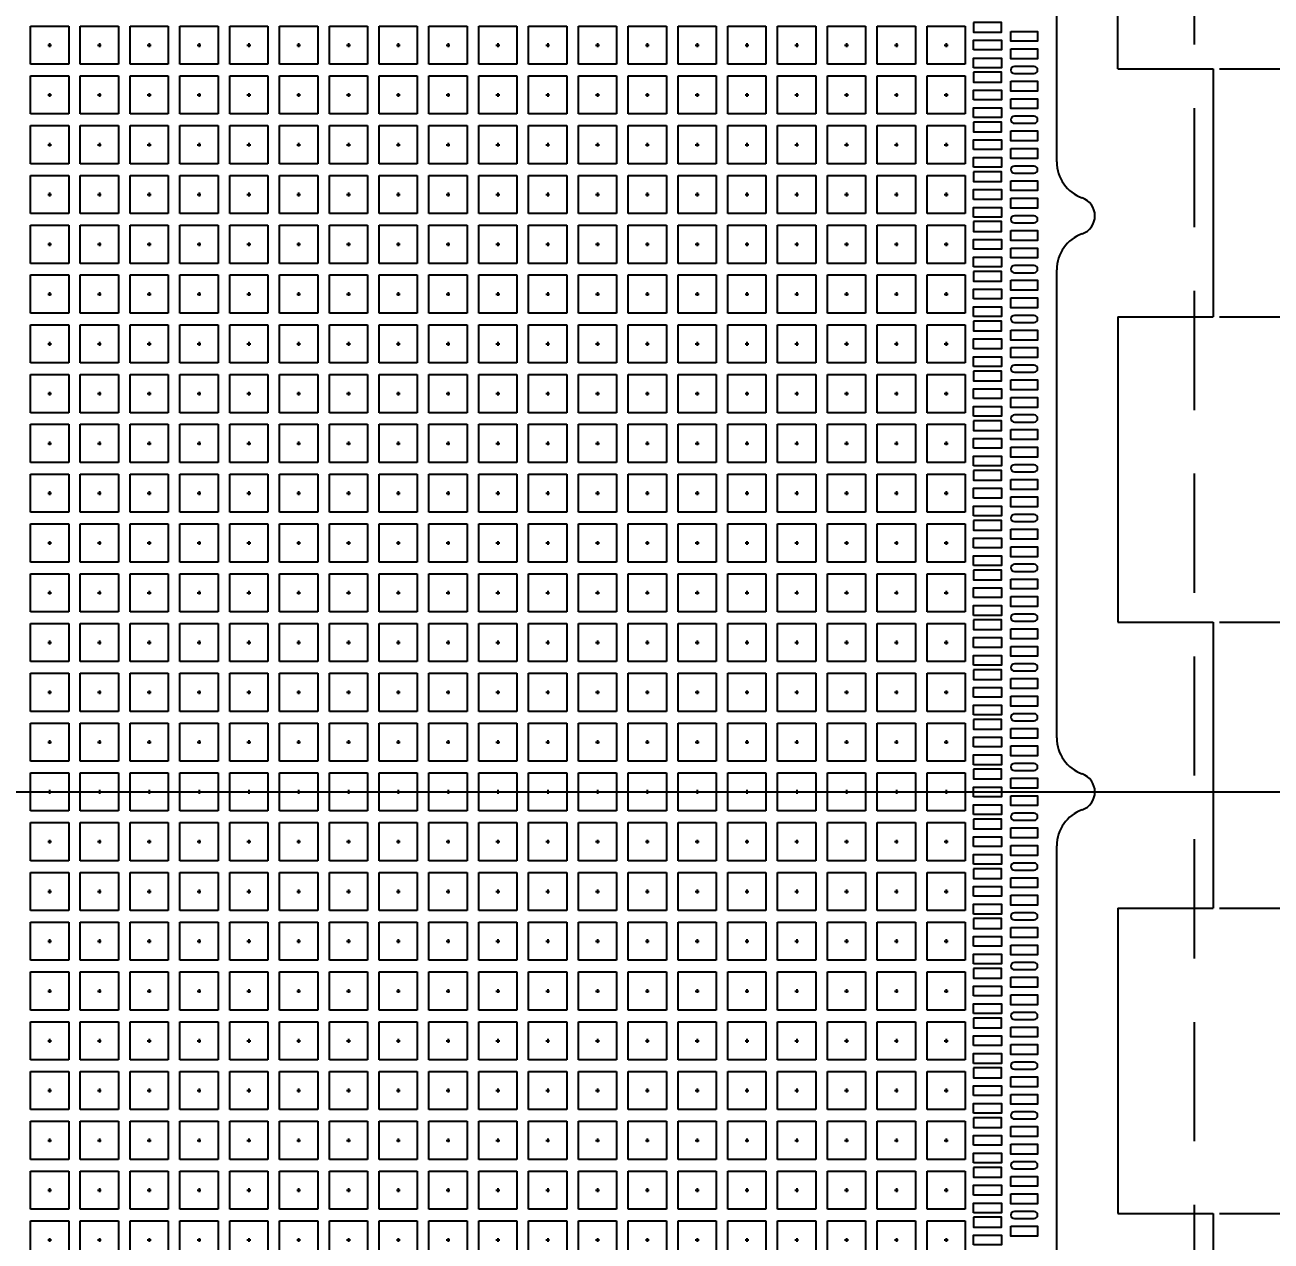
# Model space of a CAD drawing. Header units: millimetres. Extents: x 404.26 to 412.54, y 108.25 to 113.89.
# Drawn here: x 407.595 to 409.554, y 110.313 to 112.226 of the extents above; entities that cross this region are included whole.
import ezdxf

# ---------------------------------------------------------------- set-up
doc = ezdxf.new("R2010")
doc.units = ezdxf.units.MM
doc.header["$LTSCALE"] = 0.5
doc.header["$PDMODE"] = 98
for name, pattern in [('CENTER', [50.8, 31.75, -6.35, 6.35, -6.35]), ('HIDDEN', [0.375, 0.25, -0.125]), ('PHANTOM2', [31.75, 15.875, -3.175, 3.175, -3.175, 3.175, -3.175])]:
    doc.linetypes.add(name, pattern=pattern)
for name, color, linetype in [('1', 7, 'Continuous'), ('1D', 4, 'Continuous'), ('CEN', 2, 'CENTER'), ('DIM', 3, 'Continuous'), ('PKG', 1, 'PHANTOM2')]:
    doc.layers.add(name, color=color, linetype=linetype)
doc.styles.add('SIMPLEX', font='simplex.shx')
doc.dimstyles.new('Standard2', dxfattribs={"dimtxt": 0.06, "dimasz": 0.08, "dimexe": 0.01, "dimexo": 0.01, "dimgap": 0.027, "dimtad": 1, "dimdec": 3, "dimlfac": 16.666667, "dimrnd": 5e-05, "dimzin": 1, "dimtxsty": 'SIMPLEX', "dimcen": 0.1905, "dimclrd": 256, "dimclre": 256, "dimclrt": 256, "dimazin": 3, "dimtp": 0.03, "dimtm": 0.05, "dimtfac": 0.8, "dimtdec": 3, "dimtmove": 0, "dimatfit": 3, "dimfxl": 0.05, "dimtzin": 4, "dimlwd": -1, "dimlwe": -1})

# ---------------------------------------------------------------- blocks, each defined once
blk = doc.blocks.new('*D5')
at = {"layer": '1D', "ltscale": 0.1, "transparency": 16777216}
blk.add_line((407.4647, 111.0196), (409.963, 111.0196), dxfattribs=at)
at = {"layer": 'Defpoints', "color": 0, "ltscale": 0.1, "transparency": 16777216}
for p in [(407.4376, 111.0196), (407.4547, 111.0196), (409.963, 111.0196)]:
    blk.add_point(p, dxfattribs=at)
at = {"layer": '1D', "ltscale": 0.1, "transparency": 16777216, "insert": (410.11, 111.0196), "char_height": 0.06, "attachment_point": 5, "style": 'SIMPLEX'}
blk.add_mtext('\\A1;0.000', dxfattribs=at)
blk = doc.blocks.new('*D8')
at = {"layer": '1D', "ltscale": 0.1, "transparency": 16777216}
blk.add_line((408.5776, 113.1086), (408.5776, 113.3266), dxfattribs=at)
at = {"layer": 'Defpoints', "color": 0, "ltscale": 0.1, "transparency": 16777216}
for p in [(408.5776, 113.3266), (408.5776, 113.0986), (407.4376, 111.0196)]:
    blk.add_point(p, dxfattribs=at)
at = {"layer": '1D', "ltscale": 0.1, "transparency": 16777216, "insert": (408.5776, 113.4965), "char_height": 0.06, "attachment_point": 5, "rotation": 90, "style": 'SIMPLEX'}
blk.add_mtext('\\A1;19.000', dxfattribs=at)
blk = doc.blocks.new('*D9')
at = {"layer": '1D', "ltscale": 0.1, "transparency": 16777216}
blk.add_line((409.3465, 113.1616), (409.963, 113.1616), dxfattribs=at)
at = {"layer": 'Defpoints', "color": 0, "ltscale": 0.1, "transparency": 16777216}
for p in [(409.3365, 113.1616), (409.963, 113.1616), (407.4376, 111.0196)]:
    blk.add_point(p, dxfattribs=at)
at = {"layer": '1D', "ltscale": 0.1, "transparency": 16777216, "insert": (410.1386, 113.1616), "char_height": 0.06, "attachment_point": 5, "style": 'SIMPLEX'}
blk.add_mtext('\\A1;35.700', dxfattribs=at)
blk = doc.blocks.new('*D10')
at = {"layer": '1D', "ltscale": 0.1, "transparency": 16777216}
blk.add_line((409.4725, 112.6366), (409.963, 112.6366), dxfattribs=at)
at = {"layer": 'Defpoints', "color": 0, "ltscale": 0.1, "transparency": 16777216}
for p in [(409.4625, 112.6366), (409.963, 112.6366), (407.4376, 111.0196)]:
    blk.add_point(p, dxfattribs=at)
at = {"layer": '1D', "ltscale": 0.1, "transparency": 16777216, "insert": (410.1386, 112.6366), "char_height": 0.06, "attachment_point": 5, "style": 'SIMPLEX'}
blk.add_mtext('\\A1;26.950', dxfattribs=at)
blk = doc.blocks.new('*D11')
at = {"layer": '1D', "ltscale": 0.1, "transparency": 16777216}
blk.add_line((409.4725, 112.1566), (409.963, 112.1566), dxfattribs=at)
at = {"layer": 'Defpoints', "color": 0, "ltscale": 0.1, "transparency": 16777216}
for p in [(409.4625, 112.1566), (409.963, 112.1566), (407.4376, 111.0196)]:
    blk.add_point(p, dxfattribs=at)
at = {"layer": '1D', "ltscale": 0.1, "transparency": 16777216, "insert": (410.1329, 112.1566), "char_height": 0.06, "attachment_point": 5, "style": 'SIMPLEX'}
blk.add_mtext('\\A1;18.950', dxfattribs=at)
blk = doc.blocks.new('*D12')
at = {"layer": '1D', "ltscale": 0.1, "transparency": 16777216}
blk.add_line((409.4725, 111.7666), (409.963, 111.7666), dxfattribs=at)
at = {"layer": 'Defpoints', "color": 0, "ltscale": 0.1, "transparency": 16777216}
for p in [(409.4625, 111.7666), (409.963, 111.7666), (407.4376, 111.0196)]:
    blk.add_point(p, dxfattribs=at)
at = {"layer": '1D', "ltscale": 0.1, "transparency": 16777216, "insert": (410.1329, 111.7666), "char_height": 0.06, "attachment_point": 5, "style": 'SIMPLEX'}
blk.add_mtext('\\A1;12.450', dxfattribs=at)
blk = doc.blocks.new('*D13')
at = {"layer": '1D', "ltscale": 0.1, "transparency": 16777216}
blk.add_line((409.4725, 111.2866), (409.963, 111.2866), dxfattribs=at)
at = {"layer": 'Defpoints', "color": 0, "ltscale": 0.1, "transparency": 16777216}
for p in [(409.4625, 111.2866), (409.963, 111.2866), (407.4376, 111.0196)]:
    blk.add_point(p, dxfattribs=at)
at = {"layer": '1D', "ltscale": 0.1, "transparency": 16777216, "insert": (410.11, 111.2866), "char_height": 0.06, "attachment_point": 5, "style": 'SIMPLEX'}
blk.add_mtext('\\A1;4.450', dxfattribs=at)
blk = doc.blocks.new('*D14')
at = {"layer": '1D', "ltscale": 0.1, "transparency": 16777216}
blk.add_line((409.4725, 110.8366), (409.963, 110.8366), dxfattribs=at)
at = {"layer": 'Defpoints', "color": 0, "ltscale": 0.1, "transparency": 16777216}
for p in [(407.4376, 111.0196), (409.4625, 110.8366), (409.963, 110.8366)]:
    blk.add_point(p, dxfattribs=at)
at = {"layer": '1D', "ltscale": 0.1, "transparency": 16777216, "insert": (410.11, 110.8366), "char_height": 0.06, "attachment_point": 5, "style": 'SIMPLEX'}
blk.add_mtext('\\A1;3.050', dxfattribs=at)
blk = doc.blocks.new('*D15')
at = {"layer": '1D', "ltscale": 0.1, "transparency": 16777216}
blk.add_line((409.4725, 110.3566), (409.963, 110.3566), dxfattribs=at)
at = {"layer": 'Defpoints', "color": 0, "ltscale": 0.1, "transparency": 16777216}
for p in [(407.4376, 111.0196), (409.4625, 110.3566), (409.963, 110.3566)]:
    blk.add_point(p, dxfattribs=at)
at = {"layer": '1D', "ltscale": 0.1, "transparency": 16777216, "insert": (410.1272, 110.3566), "char_height": 0.06, "attachment_point": 5, "style": 'SIMPLEX'}
blk.add_mtext('\\A1;11.050', dxfattribs=at)
blk = doc.blocks.new('*D16')
at = {"layer": '1D', "ltscale": 0.1, "transparency": 16777216}
blk.add_line((409.3465, 108.9616), (409.963, 108.9616), dxfattribs=at)
at = {"layer": 'Defpoints', "color": 0, "ltscale": 0.1, "transparency": 16777216}
for p in [(407.4376, 111.0196), (409.3365, 108.9616), (409.963, 108.9616)]:
    blk.add_point(p, dxfattribs=at)
at = {"layer": '1D', "ltscale": 0.1, "transparency": 16777216, "insert": (410.1386, 108.9616), "char_height": 0.06, "attachment_point": 5, "style": 'SIMPLEX'}
blk.add_mtext('\\A1;34.300', dxfattribs=at)
blk = doc.blocks.new('*D30')
at = {"layer": '1D', "transparency": 16777216}
for p, q in [((409.4425, 112.9576), (410.8102, 112.9576)), ((410.8002, 112.8776), (410.8002, 111.6918)), ((410.8002, 109.1976), (410.8002, 110.3835)), ((409.4425, 109.1176), (410.8102, 109.1176))]:
    blk.add_line(p, q, dxfattribs=at)
for points in [[(410.7869, 112.8776), (410.8136, 112.8776), (410.8002, 112.9576)], [(410.7869, 109.1976), (410.8136, 109.1976), (410.8002, 109.1176)]]:
    blk.add_solid(points, dxfattribs=at)
at = {"layer": 'Defpoints', "color": 0, "transparency": 16777216}
for p in [(409.4325, 112.9576), (409.4325, 109.1176), (410.8002, 109.1176)]:
    blk.add_point(p, dxfattribs=at)
at = {"layer": '1D', "transparency": 16777216, "insert": (410.8002, 111.0376), "char_height": 0.06, "attachment_point": 5, "rotation": 90, "style": 'SIMPLEX'}
blk.add_mtext('\\A1;64.000%%P0.500(TAPE WIDTH)', dxfattribs=at)
blk = doc.blocks.new('*D31')
at = {"layer": '1D', "transparency": 16777216}
for p, q in [((409.2566, 112.8616), (410.6311, 112.8616)), ((410.6211, 112.7816), (410.6211, 111.5366)), ((410.6211, 109.2576), (410.6211, 110.5026)), ((409.2566, 109.1776), (410.6311, 109.1776))]:
    blk.add_line(p, q, dxfattribs=at)
for points in [[(410.6078, 112.7816), (410.6345, 112.7816), (410.6211, 112.8616)], [(410.6078, 109.2576), (410.6345, 109.2576), (410.6211, 109.1776)]]:
    blk.add_solid(points, dxfattribs=at)
at = {"layer": 'Defpoints', "color": 0, "transparency": 16777216}
for p in [(409.2466, 112.8616), (409.2466, 109.1776), (410.6211, 109.1776)]:
    blk.add_point(p, dxfattribs=at)
at = {"layer": '1D', "transparency": 16777216, "insert": (410.6211, 111.0196), "char_height": 0.06, "attachment_point": 5, "rotation": 90, "style": 'SIMPLEX'}
blk.add_mtext('\\A1;59.3X61.4(MOLD PKG)', dxfattribs=at)
blk = doc.blocks.new('*D36')
at = {"layer": '1D', "transparency": 16777216}
for p, q in [((409.643, 112.9756), (409.803, 113.0065)), ((409.803, 113.0065), (409.963, 113.0065)), ((409.4125, 112.9756), (409.643, 112.9756))]:
    blk.add_line(p, q, dxfattribs=at)
at = {"layer": 'Defpoints', "color": 0, "transparency": 16777216}
for p in [(409.963, 113.0065), (409.4025, 112.9756), (407.4376, 111.0196)]:
    blk.add_point(p, dxfattribs=at)
at = {"layer": '1D', "transparency": 16777216, "insert": (410.1386, 113.0065), "char_height": 0.06, "attachment_point": 5, "style": 'SIMPLEX'}
blk.add_mtext('\\A1;32.600', dxfattribs=at)
blk = doc.blocks.new('*D37')
at = {"layer": '1D', "transparency": 16777216}
for p, q in [((409.4125, 109.0996), (409.643, 109.0996)), ((409.643, 109.0996), (409.803, 109.0611)), ((409.803, 109.0611), (409.963, 109.0611))]:
    blk.add_line(p, q, dxfattribs=at)
at = {"layer": 'Defpoints', "color": 0, "transparency": 16777216}
for p in [(407.4376, 111.0196), (409.4025, 109.0996), (409.963, 109.0611)]:
    blk.add_point(p, dxfattribs=at)
at = {"layer": '1D', "transparency": 16777216, "insert": (410.1386, 109.0611), "char_height": 0.06, "attachment_point": 5, "style": 'SIMPLEX'}
blk.add_mtext('\\A1;32.000', dxfattribs=at)
blk = doc.blocks.new('*D38')
at = {"layer": '1D', "ltscale": 0.1, "transparency": 16777216}
blk.add_line((409.4025, 109.0896), (409.4025, 108.7519), dxfattribs=at)
at = {"layer": 'Defpoints', "color": 0, "ltscale": 0.1, "transparency": 16777216}
for p in [(407.4376, 111.0196), (409.4025, 109.0996), (409.4025, 108.7519)]:
    blk.add_point(p, dxfattribs=at)
at = {"layer": '1D', "ltscale": 0.1, "transparency": 16777216, "insert": (409.4025, 108.5763), "char_height": 0.06, "attachment_point": 5, "rotation": 90, "style": 'SIMPLEX'}
blk.add_mtext('\\A1;{\\C256;32.747}', dxfattribs=at)
blk = doc.blocks.new('*D39')
at = {"layer": '1D', "ltscale": 0.1, "transparency": 16777216}
for p, q in [((409.643, 113.0716), (409.803, 113.0833)), ((409.803, 113.0833), (409.963, 113.0833)), ((409.2259, 113.0716), (409.643, 113.0716))]:
    blk.add_line(p, q, dxfattribs=at)
at = {"layer": 'Defpoints', "color": 0, "ltscale": 0.1, "transparency": 16777216}
for p in [(409.963, 113.0833), (409.2159, 113.0716), (407.4376, 111.0196)]:
    blk.add_point(p, dxfattribs=at)
at = {"layer": '1D', "ltscale": 0.1, "transparency": 16777216, "insert": (410.1386, 113.0833), "char_height": 0.06, "attachment_point": 5, "style": 'SIMPLEX'}
blk.add_mtext('\\A1;34.200', dxfattribs=at)
blk = doc.blocks.new('*D40')
at = {"layer": '1D', "ltscale": 0.1, "transparency": 16777216}
blk.add_line((408.4966, 108.9966), (408.4966, 108.7532), dxfattribs=at)
at = {"layer": 'Defpoints', "color": 0, "ltscale": 0.1, "transparency": 16777216}
for p in [(407.4376, 111.0196), (408.4966, 109.0066), (408.4966, 108.7532)]:
    blk.add_point(p, dxfattribs=at)
at = {"layer": '1D', "ltscale": 0.1, "transparency": 16777216, "insert": (408.4966, 108.5833), "char_height": 0.06, "attachment_point": 5, "rotation": 90, "style": 'SIMPLEX'}
blk.add_mtext('\\A1;17.650', dxfattribs=at)
blk = doc.blocks.new('*D53')
at = {"layer": '1D', "ltscale": 0.1, "transparency": 16777216}
for p, q in [((409.216, 113.4109), (409.216, 113.5709)), ((409.3125, 113.2509), (409.216, 113.4109)), ((409.3125, 112.6466), (409.3125, 113.2509))]:
    blk.add_line(p, q, dxfattribs=at)
at = {"layer": 'Defpoints', "color": 0, "ltscale": 0.1, "transparency": 16777216}
for p in [(409.216, 113.5709), (409.3125, 112.6366), (407.4376, 111.0196)]:
    blk.add_point(p, dxfattribs=at)
at = {"layer": '1D', "ltscale": 0.1, "transparency": 16777216, "insert": (409.216, 113.7408), "char_height": 0.06, "attachment_point": 5, "rotation": 90, "style": 'SIMPLEX'}
blk.add_mtext('\\A1;31.247', dxfattribs=at)
blk = doc.blocks.new('*D54')
at = {"layer": '1D', "ltscale": 0.1, "transparency": 16777216}
for p, q in [((409.1156, 113.4109), (409.1156, 113.5709)), ((409.1625, 113.2509), (409.1156, 113.4109)), ((409.1625, 113.0895), (409.1625, 113.2509))]:
    blk.add_line(p, q, dxfattribs=at)
at = {"layer": 'Defpoints', "color": 0, "ltscale": 0.1, "transparency": 16777216}
for p in [(409.1156, 113.5709), (409.1625, 113.0795), (407.4376, 111.0196)]:
    blk.add_point(p, dxfattribs=at)
at = {"layer": '1D', "ltscale": 0.1, "transparency": 16777216, "insert": (409.1156, 113.7465), "char_height": 0.06, "attachment_point": 5, "rotation": 90, "style": 'SIMPLEX'}
blk.add_mtext('\\A1;28.747', dxfattribs=at)
blk = doc.blocks.new('*D80')
at = {"layer": '1D', "ltscale": 0.1, "transparency": 16777216}
blk.add_line((409.3425, 113.1716), (409.3425, 113.5709), dxfattribs=at)
at = {"layer": 'Defpoints', "color": 0, "ltscale": 0.1, "transparency": 16777216}
for p in [(409.3425, 113.5709), (409.3425, 113.1616), (407.4376, 111.0196)]:
    blk.add_point(p, dxfattribs=at)
at = {"layer": '1D', "ltscale": 0.1, "transparency": 16777216, "insert": (409.3425, 113.7408), "char_height": 0.06, "attachment_point": 5, "rotation": 90, "style": 'SIMPLEX'}
blk.add_mtext('\\A1;31.747', dxfattribs=at)
blk = doc.blocks.new('*D81')
at = {"layer": '1D', "ltscale": 0.1, "transparency": 16777216}
blk.add_line((409.4625, 113.1023), (409.4625, 113.5709), dxfattribs=at)
at = {"layer": 'Defpoints', "color": 0, "ltscale": 0.1, "transparency": 16777216}
for p in [(409.4625, 113.5709), (409.4625, 113.0923), (407.4376, 111.0196)]:
    blk.add_point(p, dxfattribs=at)
at = {"layer": '1D', "ltscale": 0.1, "transparency": 16777216, "insert": (409.4625, 113.7465), "char_height": 0.06, "attachment_point": 5, "rotation": 90, "style": 'SIMPLEX'}
blk.add_mtext('\\A1;33.747', dxfattribs=at)
blk = doc.blocks.new('*U143')
at = {"layer": 'CEN', "ltscale": 0.005}
for p, q in [((-0.003, 0), (0.003, 0)), ((0, 0.003), (0, -0.003))]:
    blk.add_line(p, q, dxfattribs=at)
at = {"layer": 'PKG', "ltscale": 0.02}
blk.add_lwpolyline([(-0.03, -0.03), (-0.03, 0.03), (0.03, 0.03), (0.03, -0.03)], close=True, dxfattribs=at)
blk = doc.blocks.new('*U144')
at = {"layer": 'DIM', "color": 0, "linetype": 'ByBlock', "lineweight": -2, "transparency": 16777216}
for p in [(1.8009, 2.8971), (1.8792, 2.8971), (1.9575, 2.8971), (2.0358, 2.8971), (2.1141, 2.8971), (2.1924, 2.8971), (2.2707, 2.8971), (2.349, 2.8971), (2.4273, 2.8971), (2.5056, 2.8971), (2.5839, 2.8971), (2.6622, 2.8971), (2.7405, 2.8971), (2.8188, 2.8971), (2.8971, 2.8971), (2.9754, 2.8971), (3.0537, 2.8971), (3.132, 2.8971), (3.2103, 2.8971), (1.8009, 2.8188), (1.8792, 2.8188), (1.9575, 2.8188), (2.0358, 2.8188), (2.1141, 2.8188), (2.1924, 2.8188), (2.2707, 2.8188), (2.349, 2.8188), (2.4273, 2.8188), (2.5056, 2.8188), (2.5839, 2.8188), (2.6622, 2.8188), (2.7405, 2.8188), (2.8188, 2.8188), (2.8971, 2.8188), (2.9754, 2.8188), (3.0537, 2.8188), (3.132, 2.8188), (3.2103, 2.8188), (1.8009, 2.7405), (1.8792, 2.7405), (1.9575, 2.7405), (2.0358, 2.7405), (2.1141, 2.7405), (2.1924, 2.7405), (2.2707, 2.7405), (2.349, 2.7405), (2.4273, 2.7405), (2.5056, 2.7405), (2.5839, 2.7405), (2.6622, 2.7405), (2.7405, 2.7405), (2.8188, 2.7405), (2.8971, 2.7405), (2.9754, 2.7405), (3.0537, 2.7405), (3.132, 2.7405), (3.2103, 2.7405), (1.8009, 2.6622), (1.8792, 2.6622), (1.9575, 2.6622), (2.0358, 2.6622), (2.1141, 2.6622), (2.1924, 2.6622), (2.2707, 2.6622), (2.349, 2.6622), (2.4273, 2.6622), (2.5056, 2.6622), (2.5839, 2.6622), (2.6622, 2.6622), (2.7405, 2.6622), (2.8188, 2.6622), (2.8971, 2.6622), (2.9754, 2.6622), (3.0537, 2.6622), (3.132, 2.6622), (3.2103, 2.6622), (1.8009, 2.5839), (1.8792, 2.5839), (1.9575, 2.5839), (2.0358, 2.5839), (2.1141, 2.5839), (2.1924, 2.5839), (2.2707, 2.5839), (2.349, 2.5839), (2.4273, 2.5839), (2.5056, 2.5839), (2.5839, 2.5839), (2.6622, 2.5839), (2.7405, 2.5839), (2.8188, 2.5839), (2.8971, 2.5839), (2.9754, 2.5839), (3.0537, 2.5839), (3.132, 2.5839), (3.2103, 2.5839), (1.8009, 2.5056), (1.8792, 2.5056), (1.9575, 2.5056), (2.0358, 2.5056), (2.1141, 2.5056), (2.1924, 2.5056), (2.2707, 2.5056), (2.349, 2.5056), (2.4273, 2.5056), (2.5056, 2.5056), (2.5839, 2.5056), (2.6622, 2.5056), (2.7405, 2.5056), (2.8188, 2.5056), (2.8971, 2.5056), (2.9754, 2.5056), (3.0537, 2.5056), (3.132, 2.5056), (3.2103, 2.5056), (1.8009, 2.4273), (1.8792, 2.4273), (1.9575, 2.4273), (2.0358, 2.4273), (2.1141, 2.4273), (2.1924, 2.4273), (2.2707, 2.4273), (2.349, 2.4273), (2.4273, 2.4273), (2.5056, 2.4273), (2.5839, 2.4273), (2.6622, 2.4273), (2.7405, 2.4273), (2.8188, 2.4273), (2.8971, 2.4273), (2.9754, 2.4273), (3.0537, 2.4273), (3.132, 2.4273), (3.2103, 2.4273), (1.8009, 2.349), (1.8792, 2.349), (1.9575, 2.349), (2.0358, 2.349), (2.1141, 2.349), (2.1924, 2.349), (2.2707, 2.349), (2.349, 2.349), (2.4273, 2.349), (2.5056, 2.349), (2.5839, 2.349), (2.6622, 2.349), (2.7405, 2.349), (2.8188, 2.349), (2.8971, 2.349), (2.9754, 2.349), (3.0537, 2.349), (3.132, 2.349), (3.2103, 2.349), (1.8009, 2.2707), (1.8792, 2.2707), (1.9575, 2.2707), (2.0358, 2.2707), (2.1141, 2.2707), (2.1924, 2.2707), (2.2707, 2.2707), (2.349, 2.2707), (2.4273, 2.2707), (2.5056, 2.2707), (2.5839, 2.2707), (2.6622, 2.2707), (2.7405, 2.2707), (2.8188, 2.2707), (2.8971, 2.2707), (2.9754, 2.2707), (3.0537, 2.2707), (3.132, 2.2707), (3.2103, 2.2707), (1.8009, 2.1924), (1.8792, 2.1924), (1.9575, 2.1924), (2.0358, 2.1924), (2.1141, 2.1924), (2.1924, 2.1924), (2.2707, 2.1924), (2.349, 2.1924), (2.4273, 2.1924), (2.5056, 2.1924), (2.5839, 2.1924), (2.6622, 2.1924), (2.7405, 2.1924), (2.8188, 2.1924), (2.8971, 2.1924), (2.9754, 2.1924), (3.0537, 2.1924), (3.132, 2.1924), (3.2103, 2.1924), (1.8009, 2.1141), (1.8792, 2.1141), (1.9575, 2.1141), (2.0358, 2.1141), (2.1141, 2.1141), (2.1924, 2.1141), (2.2707, 2.1141), (2.349, 2.1141), (2.4273, 2.1141), (2.5056, 2.1141), (2.5839, 2.1141), (2.6622, 2.1141), (2.7405, 2.1141), (2.8188, 2.1141), (2.8971, 2.1141), (2.9754, 2.1141), (3.0537, 2.1141), (3.132, 2.1141), (3.2103, 2.1141), (1.8009, 2.0358), (1.8792, 2.0358), (1.9575, 2.0358), (2.0358, 2.0358), (2.1141, 2.0358), (2.1924, 2.0358), (2.2707, 2.0358), (2.349, 2.0358), (2.4273, 2.0358), (2.5056, 2.0358), (2.5839, 2.0358), (2.6622, 2.0358), (2.7405, 2.0358), (2.8188, 2.0358), (2.8971, 2.0358), (2.9754, 2.0358), (3.0537, 2.0358), (3.132, 2.0358), (3.2103, 2.0358), (1.8009, 1.9575), (1.8792, 1.9575), (1.9575, 1.9575), (2.0358, 1.9575), (2.1141, 1.9575), (2.1924, 1.9575), (2.2707, 1.9575), (2.349, 1.9575), (2.4273, 1.9575), (2.5056, 1.9575), (2.5839, 1.9575), (2.6622, 1.9575), (2.7405, 1.9575), (2.8188, 1.9575), (2.8971, 1.9575), (2.9754, 1.9575), (3.0537, 1.9575), (3.132, 1.9575), (3.2103, 1.9575), (1.8009, 1.8792), (1.8792, 1.8792), (1.9575, 1.8792), (2.0358, 1.8792), (2.1141, 1.8792), (2.1924, 1.8792), (2.2707, 1.8792), (2.349, 1.8792), (2.4273, 1.8792), (2.5056, 1.8792), (2.5839, 1.8792), (2.6622, 1.8792), (2.7405, 1.8792), (2.8188, 1.8792), (2.8971, 1.8792), (2.9754, 1.8792), (3.0537, 1.8792), (3.132, 1.8792), (3.2103, 1.8792), (1.8009, 1.8009), (1.8792, 1.8009), (1.9575, 1.8009), (2.0358, 1.8009), (2.1141, 1.8009), (2.1924, 1.8009), (2.2707, 1.8009), (2.349, 1.8009), (2.4273, 1.8009), (2.5056, 1.8009), (2.5839, 1.8009), (2.6622, 1.8009), (2.7405, 1.8009), (2.8188, 1.8009), (2.8971, 1.8009), (2.9754, 1.8009), (3.0537, 1.8009), (3.132, 1.8009), (3.2103, 1.8009), (1.8009, 1.7226), (1.8792, 1.7226), (1.9575, 1.7226), (2.0358, 1.7226), (2.1141, 1.7226), (2.1924, 1.7226), (2.2707, 1.7226), (2.349, 1.7226), (2.4273, 1.7226), (2.5056, 1.7226), (2.5839, 1.7226), (2.6622, 1.7226), (2.7405, 1.7226), (2.8188, 1.7226), (2.8971, 1.7226), (2.9754, 1.7226), (3.0537, 1.7226), (3.132, 1.7226), (3.2103, 1.7226), (1.8009, 1.6443), (1.8792, 1.6443), (1.9575, 1.6443), (2.0358, 1.6443), (2.1141, 1.6443), (2.1924, 1.6443), (2.2707, 1.6443), (2.349, 1.6443), (2.4273, 1.6443), (2.5056, 1.6443), (2.5839, 1.6443), (2.6622, 1.6443), (2.7405, 1.6443), (2.8188, 1.6443), (2.8971, 1.6443), (2.9754, 1.6443), (3.0537, 1.6443), (3.132, 1.6443), (3.2103, 1.6443), (1.8009, 1.566), (1.8792, 1.566), (1.9575, 1.566), (2.0358, 1.566), (2.1141, 1.566), (2.1924, 1.566), (2.2707, 1.566), (2.349, 1.566), (2.4273, 1.566), (2.5056, 1.566), (2.5839, 1.566), (2.6622, 1.566), (2.7405, 1.566), (2.8188, 1.566), (2.8971, 1.566), (2.9754, 1.566), (3.0537, 1.566), (3.132, 1.566), (3.2103, 1.566), (1.8009, 1.4877), (1.8792, 1.4877), (1.9575, 1.4877), (2.0358, 1.4877), (2.1141, 1.4877), (2.1924, 1.4877), (2.2707, 1.4877), (2.349, 1.4877), (2.4273, 1.4877), (2.5056, 1.4877), (2.5839, 1.4877), (2.6622, 1.4877), (2.7405, 1.4877), (2.8188, 1.4877), (2.8971, 1.4877), (2.9754, 1.4877), (3.0537, 1.4877), (3.132, 1.4877), (3.2103, 1.4877), (1.8009, 1.4094), (1.8792, 1.4094), (1.9575, 1.4094), (2.0358, 1.4094), (2.1141, 1.4094), (2.1924, 1.4094), (2.2707, 1.4094), (2.349, 1.4094), (2.4273, 1.4094), (2.5056, 1.4094), (2.5839, 1.4094), (2.6622, 1.4094), (2.7405, 1.4094), (2.8188, 1.4094), (2.8971, 1.4094), (2.9754, 1.4094), (3.0537, 1.4094), (3.132, 1.4094), (3.2103, 1.4094), (1.8009, 1.3311), (1.8792, 1.3311), (1.9575, 1.3311), (2.0358, 1.3311), (2.1141, 1.3311), (2.1924, 1.3311), (2.2707, 1.3311), (2.349, 1.3311), (2.4273, 1.3311), (2.5056, 1.3311), (2.5839, 1.3311), (2.6622, 1.3311), (2.7405, 1.3311), (2.8188, 1.3311), (2.8971, 1.3311), (2.9754, 1.3311), (3.0537, 1.3311), (3.132, 1.3311), (3.2103, 1.3311), (1.8009, 1.2528), (1.8792, 1.2528), (1.9575, 1.2528), (2.0358, 1.2528), (2.1141, 1.2528), (2.1924, 1.2528), (2.2707, 1.2528), (2.349, 1.2528), (2.4273, 1.2528), (2.5056, 1.2528), (2.5839, 1.2528), (2.6622, 1.2528), (2.7405, 1.2528), (2.8188, 1.2528), (2.8971, 1.2528), (2.9754, 1.2528), (3.0537, 1.2528), (3.132, 1.2528), (3.2103, 1.2528), (1.8009, 1.1745), (1.8792, 1.1745), (1.9575, 1.1745), (2.0358, 1.1745), (2.1141, 1.1745), (2.1924, 1.1745), (2.2707, 1.1745), (2.349, 1.1745), (2.4273, 1.1745), (2.5056, 1.1745), (2.5839, 1.1745), (2.6622, 1.1745), (2.7405, 1.1745), (2.8188, 1.1745), (2.8971, 1.1745), (2.9754, 1.1745), (3.0537, 1.1745), (3.132, 1.1745), (3.2103, 1.1745), (1.8009, 1.0962), (1.8792, 1.0962), (1.9575, 1.0962), (2.0358, 1.0962), (2.1141, 1.0962), (2.1924, 1.0962), (2.2707, 1.0962), (2.349, 1.0962), (2.4273, 1.0962), (2.5056, 1.0962), (2.5839, 1.0962), (2.6622, 1.0962), (2.7405, 1.0962), (2.8188, 1.0962), (2.8971, 1.0962), (2.9754, 1.0962), (3.0537, 1.0962), (3.132, 1.0962), (3.2103, 1.0962), (1.8009, 1.0179), (1.8792, 1.0179), (1.9575, 1.0179), (2.0358, 1.0179), (2.1141, 1.0179), (2.1924, 1.0179), (2.2707, 1.0179), (2.349, 1.0179), (2.4273, 1.0179), (2.5056, 1.0179), (2.5839, 1.0179), (2.6622, 1.0179), (2.7405, 1.0179), (2.8188, 1.0179), (2.8971, 1.0179), (2.9754, 1.0179), (3.0537, 1.0179), (3.132, 1.0179), (3.2103, 1.0179)]:
    blk.add_blockref('*U143', p, dxfattribs=at)

msp = doc.modelspace()

# ---------------------------------------------------------------- linework, layer by layer
at = {"color": 2, "linetype": 'HIDDEN', "ltscale": 1.5}
msp.add_line((409.432459, 112.957642), (409.432459, 109.117642), dxfattribs=at)
at = {"color": 0}
for p, q in [((409.312459, 112.156642), (409.312459, 112.636642)), ((409.312459, 112.156642), (409.462459, 112.156642)), ((409.312459, 111.766642), (409.462459, 111.766642)), ((409.312459, 111.766642), (409.312459, 111.286642)), ((409.312459, 111.286642), (409.462459, 111.286642)), ((409.312459, 110.836642), (409.462459, 110.836642)), ((409.312459, 110.836642), (409.312459, 110.356642)), ((409.312459, 110.356642), (409.462459, 110.356642))]:
    msp.add_line(p, q, dxfattribs=at)
for p, q in [((409.462459, 112.156642), (409.462459, 111.766642)), ((409.462459, 111.286642), (409.462459, 110.836642)), ((409.462459, 110.356642), (409.462459, 109.030938))]:
    msp.add_line(p, q)
at = {"ltscale": 0.02}
for points in [[(409.085539, 112.229692), (409.085539, 112.214392), (409.129639, 112.214392), (409.129639, 112.229692)], [(409.144639, 112.215742), (409.186639, 112.215742), (409.186639, 112.200142), (409.144639, 112.200142)], [(409.085539, 112.186492), (409.085539, 112.201792), (409.129639, 112.201792), (409.129639, 112.186492)], [(409.085539, 112.158592), (409.085539, 112.173892), (409.129639, 112.173892), (409.129639, 112.158592)], [(409.144639, 112.188142), (409.186639, 112.188142), (409.186639, 112.172542), (409.144639, 112.172542)], [(409.085539, 112.151392), (409.085539, 112.136092), (409.129639, 112.136092), (409.129639, 112.151392)], [(409.144639, 112.137442), (409.186639, 112.137442), (409.186639, 112.121842), (409.144639, 112.121842)], [(409.085539, 112.108192), (409.085539, 112.123492), (409.129639, 112.123492), (409.129639, 112.108192)], [(409.085539, 112.080292), (409.085539, 112.095592), (409.129639, 112.095592), (409.129639, 112.080292)], [(409.144639, 112.109842), (409.186639, 112.109842), (409.186639, 112.094242), (409.144639, 112.094242)], [(409.085539, 112.073092), (409.085539, 112.057792), (409.129639, 112.057792), (409.129639, 112.073092)], [(409.144639, 112.059142), (409.186639, 112.059142), (409.186639, 112.043542), (409.144639, 112.043542)], [(409.085539, 112.029892), (409.085539, 112.045192), (409.129639, 112.045192), (409.129639, 112.029892)], [(409.085539, 112.001992), (409.085539, 112.017292), (409.129639, 112.017292), (409.129639, 112.001992)], [(409.144639, 112.031542), (409.186639, 112.031542), (409.186639, 112.015942), (409.144639, 112.015942)], [(409.085539, 111.994792), (409.085539, 111.979492), (409.129639, 111.979492), (409.129639, 111.994792)], [(409.144639, 111.980842), (409.186639, 111.980842), (409.186639, 111.965242), (409.144639, 111.965242)], [(409.085539, 111.951592), (409.085539, 111.966892), (409.129639, 111.966892), (409.129639, 111.951592)], [(409.085539, 111.923692), (409.085539, 111.938992), (409.129639, 111.938992), (409.129639, 111.923692)], [(409.144639, 111.953242), (409.186639, 111.953242), (409.186639, 111.937642), (409.144639, 111.937642)], [(409.085539, 111.916492), (409.085539, 111.901192), (409.129639, 111.901192), (409.129639, 111.916492)], [(409.144639, 111.902542), (409.186639, 111.902542), (409.186639, 111.886942), (409.144639, 111.886942)], [(409.085539, 111.873292), (409.085539, 111.888592), (409.129639, 111.888592), (409.129639, 111.873292)], [(409.085539, 111.845392), (409.085539, 111.860692), (409.129639, 111.860692), (409.129639, 111.845392)], [(409.144639, 111.874942), (409.186639, 111.874942), (409.186639, 111.859342), (409.144639, 111.859342)], [(409.085539, 111.838192), (409.085539, 111.822892), (409.129639, 111.822892), (409.129639, 111.838192)], [(409.144639, 111.824242), (409.186639, 111.824242), (409.186639, 111.808642), (409.144639, 111.808642)], [(409.085539, 111.794992), (409.085539, 111.810292), (409.129639, 111.810292), (409.129639, 111.794992)], [(409.085539, 111.767092), (409.085539, 111.782392), (409.129639, 111.782392), (409.129639, 111.767092)], [(409.144639, 111.796642), (409.186639, 111.796642), (409.186639, 111.781042), (409.144639, 111.781042)], [(409.085539, 111.759892), (409.085539, 111.744592), (409.129639, 111.744592), (409.129639, 111.759892)], [(409.144639, 111.745942), (409.186639, 111.745942), (409.186639, 111.730342), (409.144639, 111.730342)], [(409.085539, 111.716692), (409.085539, 111.731992), (409.129639, 111.731992), (409.129639, 111.716692)], [(409.085539, 111.688792), (409.085539, 111.704092), (409.129639, 111.704092), (409.129639, 111.688792)], [(409.144639, 111.718342), (409.186639, 111.718342), (409.186639, 111.702742), (409.144639, 111.702742)], [(409.085539, 111.681592), (409.085539, 111.666292), (409.129639, 111.666292), (409.129639, 111.681592)], [(409.144639, 111.667642), (409.186639, 111.667642), (409.186639, 111.652042), (409.144639, 111.652042)], [(409.085539, 111.638392), (409.085539, 111.653692), (409.129639, 111.653692), (409.129639, 111.638392)], [(409.085539, 111.610492), (409.085539, 111.625792), (409.129639, 111.625792), (409.129639, 111.610492)], [(409.144639, 111.640042), (409.186639, 111.640042), (409.186639, 111.624442), (409.144639, 111.624442)], [(409.085539, 111.603292), (409.085539, 111.587992), (409.129639, 111.587992), (409.129639, 111.603292)], [(409.144639, 111.589342), (409.186639, 111.589342), (409.186639, 111.573742), (409.144639, 111.573742)], [(409.085539, 111.560092), (409.085539, 111.575392), (409.129639, 111.575392), (409.129639, 111.560092)], [(409.085539, 111.532192), (409.085539, 111.547492), (409.129639, 111.547492), (409.129639, 111.532192)], [(409.144639, 111.561742), (409.186639, 111.561742), (409.186639, 111.546142), (409.144639, 111.546142)], [(409.085539, 111.524992), (409.085539, 111.509692), (409.129639, 111.509692), (409.129639, 111.524992)], [(409.144639, 111.511042), (409.186639, 111.511042), (409.186639, 111.495442), (409.144639, 111.495442)], [(409.085539, 111.481792), (409.085539, 111.497092), (409.129639, 111.497092), (409.129639, 111.481792)], [(409.085539, 111.453892), (409.085539, 111.469192), (409.129639, 111.469192), (409.129639, 111.453892)], [(409.144639, 111.483442), (409.186639, 111.483442), (409.186639, 111.467842), (409.144639, 111.467842)], [(409.085539, 111.446692), (409.085539, 111.431392), (409.129639, 111.431392), (409.129639, 111.446692)], [(409.144639, 111.432742), (409.186639, 111.432742), (409.186639, 111.417142), (409.144639, 111.417142)], [(409.085539, 111.403492), (409.085539, 111.418792), (409.129639, 111.418792), (409.129639, 111.403492)], [(409.085539, 111.375592), (409.085539, 111.390892), (409.129639, 111.390892), (409.129639, 111.375592)], [(409.144639, 111.405142), (409.186639, 111.405142), (409.186639, 111.389542), (409.144639, 111.389542)], [(409.085539, 111.368392), (409.085539, 111.353092), (409.129639, 111.353092), (409.129639, 111.368392)], [(409.144639, 111.354442), (409.186639, 111.354442), (409.186639, 111.338842), (409.144639, 111.338842)], [(409.085539, 111.325192), (409.085539, 111.340492), (409.129639, 111.340492), (409.129639, 111.325192)], [(409.085539, 111.297292), (409.085539, 111.312592), (409.129639, 111.312592), (409.129639, 111.297292)], [(409.144639, 111.326842), (409.186639, 111.326842), (409.186639, 111.311242), (409.144639, 111.311242)], [(409.085539, 111.290092), (409.085539, 111.274792), (409.129639, 111.274792), (409.129639, 111.290092)], [(409.144639, 111.276142), (409.186639, 111.276142), (409.186639, 111.260542), (409.144639, 111.260542)], [(409.085539, 111.246892), (409.085539, 111.262192), (409.129639, 111.262192), (409.129639, 111.246892)], [(409.085539, 111.218992), (409.085539, 111.234292), (409.129639, 111.234292), (409.129639, 111.218992)], [(409.144639, 111.248542), (409.186639, 111.248542), (409.186639, 111.232942), (409.144639, 111.232942)], [(409.085539, 111.211792), (409.085539, 111.196492), (409.129639, 111.196492), (409.129639, 111.211792)], [(409.144639, 111.197842), (409.186639, 111.197842), (409.186639, 111.182242), (409.144639, 111.182242)], [(409.085539, 111.168592), (409.085539, 111.183892), (409.129639, 111.183892), (409.129639, 111.168592)], [(409.085539, 111.140692), (409.085539, 111.155992), (409.129639, 111.155992), (409.129639, 111.140692)], [(409.144639, 111.170242), (409.186639, 111.170242), (409.186639, 111.154642), (409.144639, 111.154642)], [(409.085539, 111.133492), (409.085539, 111.118192), (409.129639, 111.118192), (409.129639, 111.133492)], [(409.144639, 111.119542), (409.186639, 111.119542), (409.186639, 111.103942), (409.144639, 111.103942)], [(409.085539, 111.090292), (409.085539, 111.105592), (409.129639, 111.105592), (409.129639, 111.090292)], [(409.085539, 111.062392), (409.085539, 111.077692), (409.129639, 111.077692), (409.129639, 111.062392)], [(409.144639, 111.091942), (409.186639, 111.091942), (409.186639, 111.076342), (409.144639, 111.076342)], [(409.085539, 111.055192), (409.085539, 111.039892), (409.129639, 111.039892), (409.129639, 111.055192)], [(409.144639, 111.041242), (409.186639, 111.041242), (409.186639, 111.025642), (409.144639, 111.025642)], [(409.085539, 111.011992), (409.085539, 111.027292), (409.129639, 111.027292), (409.129639, 111.011992)], [(409.085539, 110.984092), (409.085539, 110.999392), (409.129639, 110.999392), (409.129639, 110.984092)], [(409.144639, 111.013642), (409.186639, 111.013642), (409.186639, 110.998042), (409.144639, 110.998042)], [(409.085539, 110.976892), (409.085539, 110.961592), (409.129639, 110.961592), (409.129639, 110.976892)], [(409.144639, 110.962942), (409.186639, 110.962942), (409.186639, 110.947342), (409.144639, 110.947342)], [(409.085539, 110.933692), (409.085539, 110.948992), (409.129639, 110.948992), (409.129639, 110.933692)], [(409.085539, 110.905792), (409.085539, 110.921092), (409.129639, 110.921092), (409.129639, 110.905792)], [(409.144639, 110.935342), (409.186639, 110.935342), (409.186639, 110.919742), (409.144639, 110.919742)], [(409.085539, 110.898592), (409.085539, 110.883292), (409.129639, 110.883292), (409.129639, 110.898592)], [(409.144639, 110.884642), (409.186639, 110.884642), (409.186639, 110.869042), (409.144639, 110.869042)], [(409.085539, 110.855392), (409.085539, 110.870692), (409.129639, 110.870692), (409.129639, 110.855392)], [(409.085539, 110.827492), (409.085539, 110.842792), (409.129639, 110.842792), (409.129639, 110.827492)], [(409.144639, 110.857042), (409.186639, 110.857042), (409.186639, 110.841442), (409.144639, 110.841442)], [(409.085539, 110.820292), (409.085539, 110.804992), (409.129639, 110.804992), (409.129639, 110.820292)], [(409.144639, 110.806342), (409.186639, 110.806342), (409.186639, 110.790742), (409.144639, 110.790742)], [(409.085539, 110.777092), (409.085539, 110.792392), (409.129639, 110.792392), (409.129639, 110.777092)], [(409.085539, 110.749192), (409.085539, 110.764492), (409.129639, 110.764492), (409.129639, 110.749192)], [(409.144639, 110.778742), (409.186639, 110.778742), (409.186639, 110.763142), (409.144639, 110.763142)], [(409.085539, 110.741992), (409.085539, 110.726692), (409.129639, 110.726692), (409.129639, 110.741992)], [(409.144639, 110.728042), (409.186639, 110.728042), (409.186639, 110.712442), (409.144639, 110.712442)], [(409.085539, 110.698792), (409.085539, 110.714092), (409.129639, 110.714092), (409.129639, 110.698792)], [(409.085539, 110.670892), (409.085539, 110.686192), (409.129639, 110.686192), (409.129639, 110.670892)], [(409.144639, 110.700442), (409.186639, 110.700442), (409.186639, 110.684842), (409.144639, 110.684842)], [(409.085539, 110.663692), (409.085539, 110.648392), (409.129639, 110.648392), (409.129639, 110.663692)], [(409.144639, 110.649742), (409.186639, 110.649742), (409.186639, 110.634142), (409.144639, 110.634142)], [(409.085539, 110.620492), (409.085539, 110.635792), (409.129639, 110.635792), (409.129639, 110.620492)], [(409.085539, 110.592592), (409.085539, 110.607892), (409.129639, 110.607892), (409.129639, 110.592592)], [(409.144639, 110.622142), (409.186639, 110.622142), (409.186639, 110.606542), (409.144639, 110.606542)], [(409.085539, 110.585392), (409.085539, 110.570092), (409.129639, 110.570092), (409.129639, 110.585392)], [(409.144639, 110.571442), (409.186639, 110.571442), (409.186639, 110.555842), (409.144639, 110.555842)], [(409.085539, 110.542192), (409.085539, 110.557492), (409.129639, 110.557492), (409.129639, 110.542192)], [(409.085539, 110.514292), (409.085539, 110.529592), (409.129639, 110.529592), (409.129639, 110.514292)], [(409.144639, 110.543842), (409.186639, 110.543842), (409.186639, 110.528242), (409.144639, 110.528242)], [(409.085539, 110.507092), (409.085539, 110.491792), (409.129639, 110.491792), (409.129639, 110.507092)], [(409.144639, 110.493142), (409.186639, 110.493142), (409.186639, 110.477542), (409.144639, 110.477542)], [(409.085539, 110.463892), (409.085539, 110.479192), (409.129639, 110.479192), (409.129639, 110.463892)], [(409.085539, 110.435992), (409.085539, 110.451292), (409.129639, 110.451292), (409.129639, 110.435992)], [(409.144639, 110.465542), (409.186639, 110.465542), (409.186639, 110.449942), (409.144639, 110.449942)], [(409.085539, 110.428792), (409.085539, 110.413492), (409.129639, 110.413492), (409.129639, 110.428792)], [(409.144639, 110.414842), (409.186639, 110.414842), (409.186639, 110.399242), (409.144639, 110.399242)], [(409.085539, 110.385592), (409.085539, 110.400892), (409.129639, 110.400892), (409.129639, 110.385592)], [(409.085539, 110.357692), (409.085539, 110.372992), (409.129639, 110.372992), (409.129639, 110.357692)], [(409.144639, 110.387242), (409.186639, 110.387242), (409.186639, 110.371642), (409.144639, 110.371642)], [(409.085539, 110.350492), (409.085539, 110.335192), (409.129639, 110.335192), (409.129639, 110.350492)], [(409.144639, 110.336542), (409.186639, 110.336542), (409.186639, 110.320942), (409.144639, 110.320942)], [(409.085539, 110.307292), (409.085539, 110.322592), (409.129639, 110.322592), (409.129639, 110.307292)]]:
    msp.add_lwpolyline(points, close=True, dxfattribs=at)
for points in [[(409.181089, 112.160542), (409.150189, 112.160542, 0.41421356), (409.144639, 112.154992), (409.144639, 112.154992, 0.41421356), (409.150189, 112.149442), (409.181089, 112.149442, 0.41421356), (409.186639, 112.154992), (409.186639, 112.154992, 0.41421356)], [(409.181089, 112.082242), (409.150189, 112.082242, 0.41421356), (409.144639, 112.076692), (409.144639, 112.076692, 0.41421356), (409.150189, 112.071142), (409.181089, 112.071142, 0.41421356), (409.186639, 112.076692), (409.186639, 112.076692, 0.41421356)], [(409.181089, 112.003942), (409.150189, 112.003942, 0.41421356), (409.144639, 111.998392), (409.144639, 111.998392, 0.41421356), (409.150189, 111.992842), (409.181089, 111.992842, 0.41421356), (409.186639, 111.998392), (409.186639, 111.998392, 0.41421356)], [(409.181089, 111.925642), (409.150189, 111.925642, 0.41421356), (409.144639, 111.920092), (409.144639, 111.920092, 0.41421356), (409.150189, 111.914542), (409.181089, 111.914542, 0.41421356), (409.186639, 111.920092), (409.186639, 111.920092, 0.41421356)], [(409.181089, 111.847342), (409.150189, 111.847342, 0.41421356), (409.144639, 111.841792), (409.144639, 111.841792, 0.41421356), (409.150189, 111.836242), (409.181089, 111.836242, 0.41421356), (409.186639, 111.841792), (409.186639, 111.841792, 0.41421356)], [(409.181089, 111.769042), (409.150189, 111.769042, 0.41421356), (409.144639, 111.763492), (409.144639, 111.763492, 0.41421356), (409.150189, 111.757942), (409.181089, 111.757942, 0.41421356), (409.186639, 111.763492), (409.186639, 111.763492, 0.41421356)], [(409.181089, 111.690742), (409.150189, 111.690742, 0.41421356), (409.144639, 111.685192), (409.144639, 111.685192, 0.41421356), (409.150189, 111.679642), (409.181089, 111.679642, 0.41421356), (409.186639, 111.685192), (409.186639, 111.685192, 0.41421356)], [(409.181089, 111.612442), (409.150189, 111.612442, 0.41421356), (409.144639, 111.606892), (409.144639, 111.606892, 0.41421356), (409.150189, 111.601342), (409.181089, 111.601342, 0.41421356), (409.186639, 111.606892), (409.186639, 111.606892, 0.41421356)], [(409.181089, 111.534142), (409.150189, 111.534142, 0.41421356), (409.144639, 111.528592), (409.144639, 111.528592, 0.41421356), (409.150189, 111.523042), (409.181089, 111.523042, 0.41421356), (409.186639, 111.528592), (409.186639, 111.528592, 0.41421356)], [(409.181089, 111.455842), (409.150189, 111.455842, 0.41421356), (409.144639, 111.450292), (409.144639, 111.450292, 0.41421356), (409.150189, 111.444742), (409.181089, 111.444742, 0.41421356), (409.186639, 111.450292), (409.186639, 111.450292, 0.41421356)], [(409.181089, 111.377542), (409.150189, 111.377542, 0.41421356), (409.144639, 111.371992), (409.144639, 111.371992, 0.41421356), (409.150189, 111.366442), (409.181089, 111.366442, 0.41421356), (409.186639, 111.371992), (409.186639, 111.371992, 0.41421356)], [(409.181089, 111.299242), (409.150189, 111.299242, 0.41421356), (409.144639, 111.293692), (409.144639, 111.293692, 0.41421356), (409.150189, 111.288142), (409.181089, 111.288142, 0.41421356), (409.186639, 111.293692), (409.186639, 111.293692, 0.41421356)], [(409.181089, 111.220942), (409.150189, 111.220942, 0.41421356), (409.144639, 111.215392), (409.144639, 111.215392, 0.41421356), (409.150189, 111.209842), (409.181089, 111.209842, 0.41421356), (409.186639, 111.215392), (409.186639, 111.215392, 0.41421356)], [(409.181089, 111.142642), (409.150189, 111.142642, 0.41421356), (409.144639, 111.137092), (409.144639, 111.137092, 0.41421356), (409.150189, 111.131542), (409.181089, 111.131542, 0.41421356), (409.186639, 111.137092), (409.186639, 111.137092, 0.41421356)], [(409.181089, 111.064342), (409.150189, 111.064342, 0.41421356), (409.144639, 111.058792), (409.144639, 111.058792, 0.41421356), (409.150189, 111.053242), (409.181089, 111.053242, 0.41421356), (409.186639, 111.058792), (409.186639, 111.058792, 0.41421356)], [(409.181089, 110.986042), (409.150189, 110.986042, 0.41421356), (409.144639, 110.980492), (409.144639, 110.980492, 0.41421356), (409.150189, 110.974942), (409.181089, 110.974942, 0.41421356), (409.186639, 110.980492), (409.186639, 110.980492, 0.41421356)], [(409.181089, 110.907742), (409.150189, 110.907742, 0.41421356), (409.144639, 110.902192), (409.144639, 110.902192, 0.41421356), (409.150189, 110.896642), (409.181089, 110.896642, 0.41421356), (409.186639, 110.902192), (409.186639, 110.902192, 0.41421356)], [(409.181089, 110.829442), (409.150189, 110.829442, 0.41421356), (409.144639, 110.823892), (409.144639, 110.823892, 0.41421356), (409.150189, 110.818342), (409.181089, 110.818342, 0.41421356), (409.186639, 110.823892), (409.186639, 110.823892, 0.41421356)], [(409.181089, 110.751142), (409.150189, 110.751142, 0.41421356), (409.144639, 110.745592), (409.144639, 110.745592, 0.41421356), (409.150189, 110.740042), (409.181089, 110.740042, 0.41421356), (409.186639, 110.745592), (409.186639, 110.745592, 0.41421356)], [(409.181089, 110.672842), (409.150189, 110.672842, 0.41421356), (409.144639, 110.667292), (409.144639, 110.667292, 0.41421356), (409.150189, 110.661742), (409.181089, 110.661742, 0.41421356), (409.186639, 110.667292), (409.186639, 110.667292, 0.41421356)], [(409.181089, 110.594542), (409.150189, 110.594542, 0.41421356), (409.144639, 110.588992), (409.144639, 110.588992, 0.41421356), (409.150189, 110.583442), (409.181089, 110.583442, 0.41421356), (409.186639, 110.588992), (409.186639, 110.588992, 0.41421356)], [(409.181089, 110.516242), (409.150189, 110.516242, 0.41421356), (409.144639, 110.510692), (409.144639, 110.510692, 0.41421356), (409.150189, 110.505142), (409.181089, 110.505142, 0.41421356), (409.186639, 110.510692), (409.186639, 110.510692, 0.41421356)], [(409.181089, 110.437942), (409.150189, 110.437942, 0.41421356), (409.144639, 110.432392), (409.144639, 110.432392, 0.41421356), (409.150189, 110.426842), (409.181089, 110.426842, 0.41421356), (409.186639, 110.432392), (409.186639, 110.432392, 0.41421356)], [(409.181089, 110.359642), (409.150189, 110.359642, 0.41421356), (409.144639, 110.354092), (409.144639, 110.354092, 0.41421356), (409.150189, 110.348542), (409.181089, 110.348542, 0.41421356), (409.186639, 110.354092), (409.186639, 110.354092, 0.41421356)]]:
    msp.add_lwpolyline(points, format="xyb", close=True, dxfattribs=at)
at = {"layer": '1', "color": 4}
for centre, radius, start, end in [((409.276639, 112.010495), 0.06, 180, 250.528779), ((409.246639, 111.925642), 0.03, 289.471221, 70.528779), ((409.276639, 111.840789), 0.06, 109.471221, 180), ((409.276639, 111.104495), 0.06, 180, 250.528779), ((409.246639, 111.019642), 0.03, 289.471221, 70.528779), ((409.276639, 110.934789), 0.06, 109.471221, 180)]:
    msp.add_arc(centre, radius, start, end, dxfattribs=at)
at = {"layer": '1D', "linetype": 'CENTER'}
for p, q in [((409.216639, 112.010495), (409.216639, 112.746789)), ((409.216639, 111.104495), (409.216639, 111.840789)), ((409.216639, 110.198495), (409.216639, 110.934789))]:
    msp.add_line(p, q, dxfattribs=at)

# ---------------------------------------------------------------- block references
at = {"layer": 'DIM'}
msp.add_blockref('*U144', (405.832489, 109.297042), dxfattribs=at)

# ---------------------------------------------------------------- dimensions: what is measured, and where the dimension line sits
at = {"layer": '1D', "color": 4, "ltscale": 0.1}
for feature_location, offset, dtype, picture, middle in [((409.162459, 113.07951), (-0.046901, 0.491419), 1, '*D54', (409.115558, 113.746501)), ((409.462459, 113.092342), (0, 0.478587), 1, '*D81', (409.462459, 113.746501)), ((409.312459, 112.636642), (-0.096472, 0.934287), 1, '*D53', (409.215987, 113.740786)), ((409.342459, 113.161642), (0, 0.409287), 1, '*D80', (409.342459, 113.740786)), ((409.215908, 113.071642), (0.747123, 0.01163), 0, '*D39', (410.138603, 113.083272))]:
    dim = msp.add_ordinate_dim(feature_location=feature_location, offset=offset, dtype=dtype, origin=(407.437639, 111.019642), dimstyle='Standard2', override={"dimarcsym": 1}, dxfattribs=at)
    dim.commit()
    dim.dimension.update_dxf_attribs({"geometry": picture, "text_midpoint": middle})
at = {"layer": '1D', "color": 1, "ltscale": 0.1}
for feature_location, offset, dtype, origin, picture, middle in [((408.577639, 113.098603), (0, 0.228019), 1, (407.437639, 111.019642), '*D8', (408.577639, 113.496479)), ((409.336463, 113.161647), (0.626568, 0), 0, (407.437639, 111.019642), '*D9', (410.138603, 113.161647)), ((409.462459, 112.636642), (0.500573, 0), 0, (407.437639, 111.019642), '*D10', (410.138603, 112.636642)), ((409.462459, 112.156642), (0.500573, 0), 0, (407.437639, 111.019642), '*D11', (410.132889, 112.156642)), ((409.462459, 111.766642), (0.500573, 0), 0, (407.437639, 111.019642), '*D12', (410.132889, 111.766642)), ((409.462459, 111.286642), (0.500573, 0), 0, (407.437639, 111.019642), '*D13', (410.110031, 111.286642)), ((407.4546782855, 111.0196421803), (2.5083531544, 0), 0, (407.4376386671, 111.0196421803), '*D5', (410.1100314399, 111.0196421803)), ((409.462459, 110.836642), (0.500573, 0), 0, (407.437639, 111.019642), '*D14', (410.110031, 110.836642)), ((409.462459, 110.356642), (0.500573, 0), 0, (407.437639, 111.019642), '*D15', (410.127174, 110.356642)), ((409.336471, 108.961642), (0.62656, 0), 0, (407.437639, 111.019642), '*D16', (410.138603, 108.961642)), ((408.496639, 109.006642), (0, -0.253482), 1, (407.437639, 111.019642), '*D40', (408.496639, 108.583303))]:
    dim = msp.add_ordinate_dim(feature_location=feature_location, offset=offset, dtype=dtype, origin=origin, dimstyle='Standard2', override={"dimarcsym": 1}, dxfattribs=at)
    dim.commit()
    dim.dimension.update_dxf_attribs({"geometry": picture, "text_midpoint": middle})
at = {"layer": '1D'}
for feature_location, offset, picture, middle in [((409.402459, 112.975642), (0.560573, 0.030858), '*D36', (410.138603, 113.0065)), ((409.402459, 109.099642), (0.560573, -0.038516), '*D37', (410.138603, 109.061126))]:
    dim = msp.add_ordinate_dim(feature_location=feature_location, offset=offset, dtype=0, origin=(407.437639, 111.019642), dimstyle='Standard2', dxfattribs=at)
    dim.commit()
    dim.dimension.update_dxf_attribs({"geometry": picture, "text_midpoint": middle})
for base, p1, p2, text, picture, middle in [((410.800242, 109.117642), (409.432459, 112.957642), (409.432459, 109.117642), '64.000%%P0.500(TAPE WIDTH)', '*D30', (410.800242, 111.037642)), ((410.621149, 109.177642), (409.246639, 112.861642), (409.246639, 109.177642), '59.3X61.4(MOLD PKG)', '*D31', (410.621149, 111.019642))]:
    dim = msp.add_linear_dim(base=base, p1=p1, p2=p2, angle=90, text=text, dimstyle='Standard2', dxfattribs=at)
    dim.commit()
    dim.dimension.update_dxf_attribs({"geometry": picture, "text_midpoint": middle})
at = {"layer": '1D', "color": 4, "ltscale": 0.1}
dim = msp.add_ordinate_dim(feature_location=(409.402459, 109.099642), offset=(0, -0.347755), dtype=1, origin=(407.437639, 111.019642), text='{\\C256;<>}', dimstyle='Standard2', override={"dimarcsym": 1}, dxfattribs=at)
dim.commit()
dim.dimension.update_dxf_attribs({"geometry": '*D38', "text_midpoint": (409.402459, 108.576315)})

doc.saveas('drawing.dxf')
